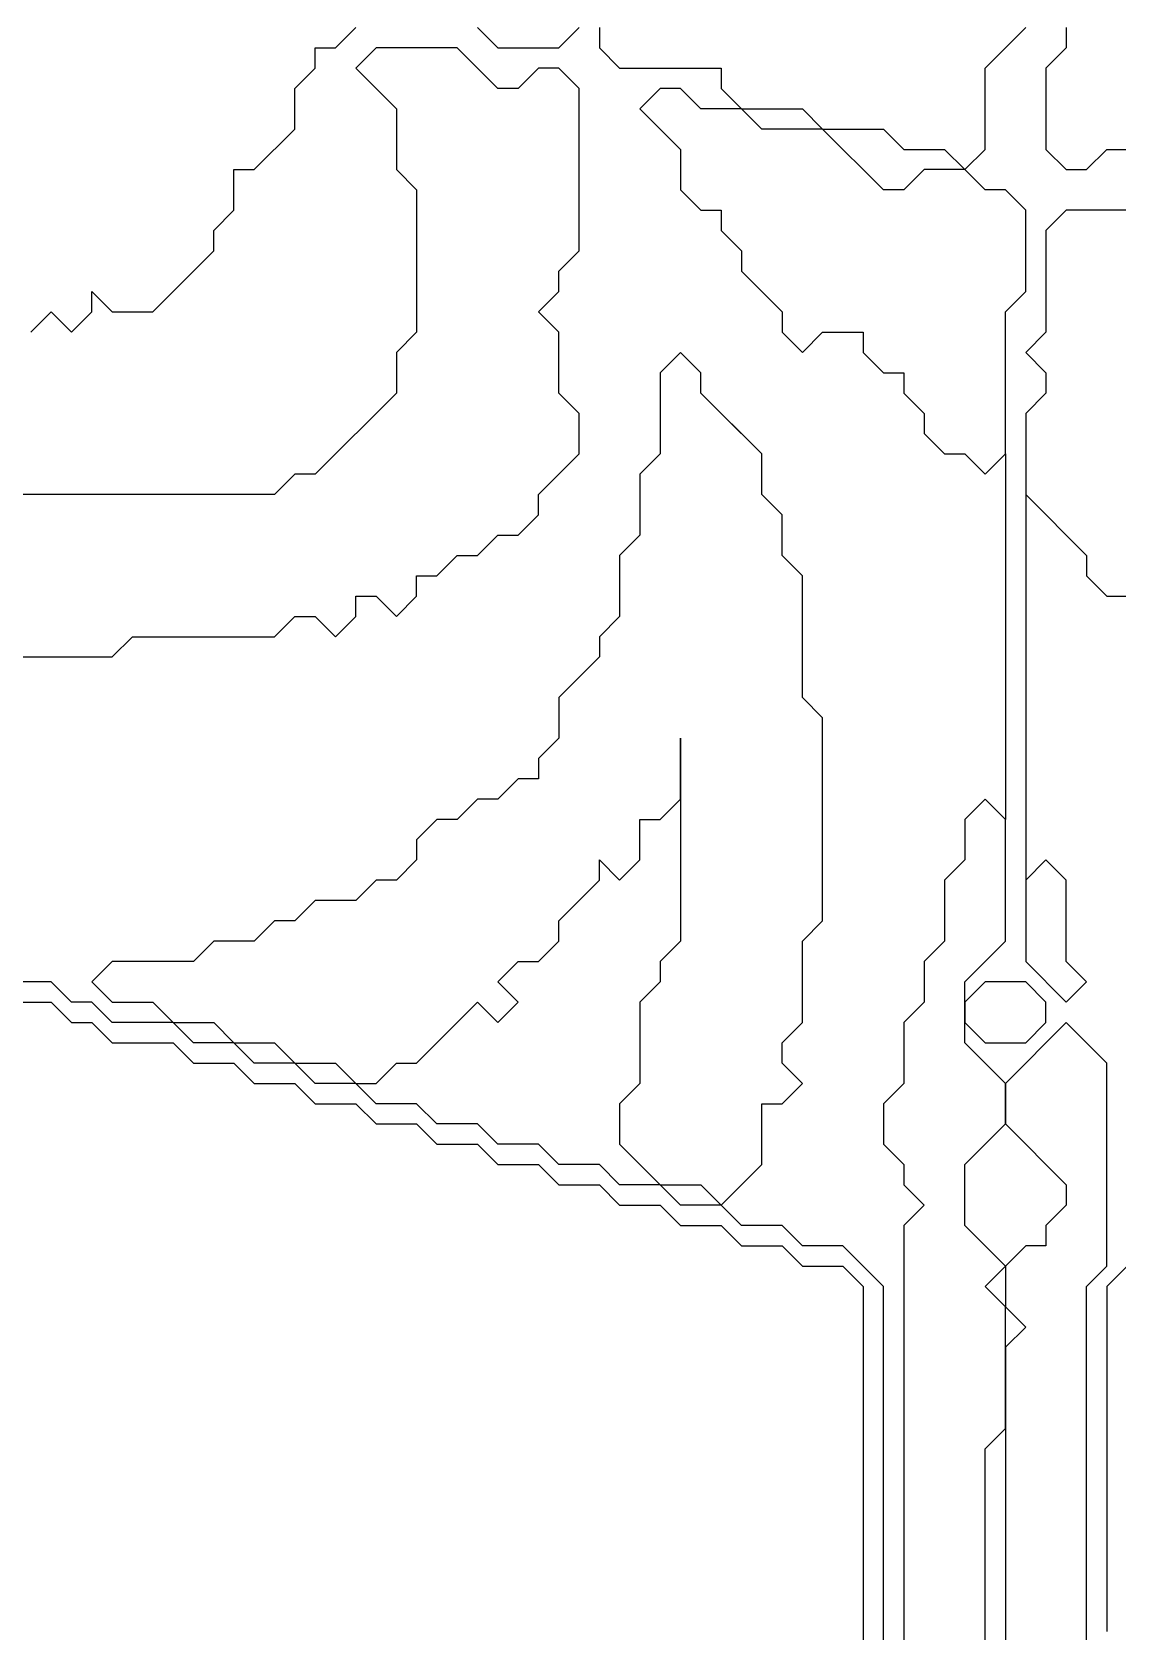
# Model space of a CAD drawing. Extents: x 1.99 to 8.01, y 0.51 to 9.28.
# Drawn here: x 4.693 to 6.265, y 2.81 to 5.126 of the extents above; entities that cross this region are included whole.
import ezdxf

# ---------------------------------------------------------------- set-up
doc = ezdxf.new("R2010")
doc.units = 0
doc.layers.get('0').update_dxf_attribs({"linetype": 'CONTINUOUS'})

msp = doc.modelspace()

# ---------------------------------------------------------------- linework, layer by layer
for points in [[(4.6912, 4.6912), (4.7206, 4.7206), (4.75, 4.6912), (4.7794, 4.7206), (4.7794, 4.75), (4.8088, 4.7206), (4.8676, 4.7206), (4.9559, 4.8088), (4.9559, 4.8382), (4.9853, 4.8676), (4.9853, 4.9265), (5.0147, 4.9265), (5.0735, 4.9853), (5.0735, 5.0441), (5.1029, 5.0735), (5.1029, 5.1029), (5.1324, 5.1029), (5.1618, 5.1324)], [(4.6912, 4.6912), (4.7206, 4.7206), (4.75, 4.6912), (4.7794, 4.7206), (4.7794, 4.75), (4.8088, 4.7206), (4.8676, 4.7206), (4.9559, 4.8088), (4.9559, 4.8382), (4.9853, 4.8676), (4.9853, 4.9265), (5.0147, 4.9265), (5.0735, 4.9853), (5.0735, 5.0441), (5.1029, 5.0735), (5.1029, 5.1029), (5.1324, 5.1029), (5.1618, 5.1324)], [(4.6912, 4.6912), (4.7206, 4.7206), (4.75, 4.6912), (4.7794, 4.7206), (4.7794, 4.75), (4.8088, 4.7206), (4.8676, 4.7206), (4.9559, 4.8088), (4.9559, 4.8382), (4.9853, 4.8676), (4.9853, 4.9265), (5.0147, 4.9265), (5.0735, 4.9853), (5.0735, 5.0441), (5.1029, 5.0735), (5.1029, 5.1029), (5.1324, 5.1029), (5.1618, 5.1324)], [(4.6912, 4.6912), (4.7206, 4.7206), (4.75, 4.6912), (4.7794, 4.7206), (4.7794, 4.75), (4.8088, 4.7206), (4.8676, 4.7206), (4.9559, 4.8088), (4.9559, 4.8382), (4.9853, 4.8676), (4.9853, 4.9265), (5.0147, 4.9265), (5.0735, 4.9853), (5.0735, 5.0441), (5.1029, 5.0735), (5.1029, 5.1029), (5.1324, 5.1029), (5.1618, 5.1324)], [(5.3382, 5.1324), (5.3676, 5.1029), (5.4559, 5.1029), (5.4853, 5.1324)], [(5.3382, 5.1324), (5.3676, 5.1029), (5.4559, 5.1029), (5.4853, 5.1324)], [(5.3382, 5.1324), (5.3676, 5.1029), (5.4559, 5.1029), (5.4853, 5.1324)], [(5.3382, 5.1324), (5.3676, 5.1029), (5.4559, 5.1029), (5.4853, 5.1324)], [(5.5147, 5.1324), (5.5147, 5.1029), (5.5441, 5.0735), (5.6912, 5.0735), (5.6912, 5.0441), (5.7206, 5.0147), (5.8088, 5.0147), (5.8382, 4.9853), (5.9265, 4.9853), (5.9559, 4.9559), (6.0147, 4.9559), (6.0441, 4.9265), (6.0735, 4.9559), (6.0735, 5.0735), (6.1324, 5.1324)], [(5.5147, 5.1324), (5.5147, 5.1029), (5.5441, 5.0735), (5.6912, 5.0735), (5.6912, 5.0441), (5.7206, 5.0147), (5.8088, 5.0147), (5.8382, 4.9853), (5.9265, 4.9853), (5.9559, 4.9559), (6.0147, 4.9559), (6.0441, 4.9265), (6.0735, 4.9559), (6.0735, 5.0735), (6.1324, 5.1324)], [(5.5147, 5.1324), (5.5147, 5.1029), (5.5441, 5.0735), (5.6912, 5.0735), (5.6912, 5.0441), (5.7206, 5.0147), (5.8088, 5.0147), (5.8382, 4.9853), (5.9265, 4.9853), (5.9559, 4.9559), (6.0147, 4.9559), (6.0441, 4.9265), (6.0735, 4.9559), (6.0735, 5.0735), (6.1324, 5.1324)], [(5.5147, 5.1324), (5.5147, 5.1029), (5.5441, 5.0735), (5.6912, 5.0735), (5.6912, 5.0441), (5.7206, 5.0147), (5.8088, 5.0147), (5.8382, 4.9853), (5.9265, 4.9853), (5.9559, 4.9559), (6.0147, 4.9559), (6.0441, 4.9265), (6.0735, 4.9559), (6.0735, 5.0735), (6.1324, 5.1324)], [(6.1912, 5.1324), (6.1912, 5.1029), (6.1618, 5.0735), (6.1618, 4.9559), (6.1912, 4.9265), (6.2206, 4.9265), (6.25, 4.9559), (6.2794, 4.9559), (6.3088, 4.9853), (6.4853, 4.9853), (6.5147, 5.0147), (6.7206, 5.0147), (6.75, 5.0441), (6.8971, 5.0441), (6.9265, 5.0735), (6.9559, 5.0735), (7.0147, 5.1324)], [(6.1912, 5.1324), (6.1912, 5.1029), (6.1618, 5.0735), (6.1618, 4.9559), (6.1912, 4.9265), (6.2206, 4.9265), (6.25, 4.9559), (6.2794, 4.9559), (6.3088, 4.9853), (6.4853, 4.9853), (6.5147, 5.0147), (6.7206, 5.0147), (6.75, 5.0441), (6.8971, 5.0441), (6.9265, 5.0735), (6.9559, 5.0735), (7.0147, 5.1324)], [(6.1912, 5.1324), (6.1912, 5.1029), (6.1618, 5.0735), (6.1618, 4.9559), (6.1912, 4.9265), (6.2206, 4.9265), (6.25, 4.9559), (6.2794, 4.9559), (6.3088, 4.9853), (6.4853, 4.9853), (6.5147, 5.0147), (6.7206, 5.0147), (6.75, 5.0441), (6.8971, 5.0441), (6.9265, 5.0735), (6.9559, 5.0735), (7.0147, 5.1324)], [(6.1912, 5.1324), (6.1912, 5.1029), (6.1618, 5.0735), (6.1618, 4.9559), (6.1912, 4.9265), (6.2206, 4.9265), (6.25, 4.9559), (6.2794, 4.9559), (6.3088, 4.9853), (6.4853, 4.9853), (6.5147, 5.0147), (6.7206, 5.0147), (6.75, 5.0441), (6.8971, 5.0441), (6.9265, 5.0735), (6.9559, 5.0735), (7.0147, 5.1324)], [(4.25, 4.2206), (4.8088, 4.2206), (4.8382, 4.25), (5.0441, 4.25), (5.0735, 4.2794), (5.1029, 4.2794), (5.1324, 4.25), (5.1618, 4.2794), (5.1618, 4.3088), (5.1912, 4.3088), (5.2206, 4.2794), (5.25, 4.3088), (5.25, 4.3382), (5.2794, 4.3382), (5.3088, 4.3676), (5.3382, 4.3676), (5.3676, 4.3971), (5.3971, 4.3971), (5.4265, 4.4265), (5.4265, 4.4559), (5.4853, 4.5147), (5.4853, 4.5735), (5.4559, 4.6029), (5.4559, 4.6912), (5.4265, 4.7206), (5.4559, 4.75), (5.4559, 4.7794), (5.4853, 4.8088), (5.4853, 5.0441), (5.4559, 5.0735), (5.4265, 5.0735), (5.3971, 5.0441), (5.3676, 5.0441), (5.3382, 5.0735), (5.3382, 5.0735), (5.3088, 5.1029), (5.1912, 5.1029), (5.1618, 5.0735), (5.2206, 5.0147), (5.2206, 4.9265), (5.25, 4.8971), (5.25, 4.6912), (5.2206, 4.6618), (5.2206, 4.6029), (5.1029, 4.4853), (5.0735, 4.4853), (5.0441, 4.4559), (4.0441, 4.4559)], [(4.25, 4.2206), (4.8088, 4.2206), (4.8382, 4.25), (5.0441, 4.25), (5.0735, 4.2794), (5.1029, 4.2794), (5.1324, 4.25), (5.1618, 4.2794), (5.1618, 4.3088), (5.1912, 4.3088), (5.2206, 4.2794), (5.25, 4.3088), (5.25, 4.3382), (5.2794, 4.3382), (5.3088, 4.3676), (5.3382, 4.3676), (5.3676, 4.3971), (5.3971, 4.3971), (5.4265, 4.4265), (5.4265, 4.4559), (5.4853, 4.5147), (5.4853, 4.5735), (5.4559, 4.6029), (5.4559, 4.6912), (5.4265, 4.7206), (5.4559, 4.75), (5.4559, 4.7794), (5.4853, 4.8088), (5.4853, 5.0441), (5.4559, 5.0735), (5.4265, 5.0735), (5.3971, 5.0441), (5.3676, 5.0441), (5.3382, 5.0735), (5.3382, 5.0735), (5.3088, 5.1029), (5.1912, 5.1029), (5.1618, 5.0735), (5.2206, 5.0147), (5.2206, 4.9265), (5.25, 4.8971), (5.25, 4.6912), (5.2206, 4.6618), (5.2206, 4.6029), (5.1029, 4.4853), (5.0735, 4.4853), (5.0441, 4.4559), (4.0441, 4.4559)], [(4.25, 4.2206), (4.8088, 4.2206), (4.8382, 4.25), (5.0441, 4.25), (5.0735, 4.2794), (5.1029, 4.2794), (5.1324, 4.25), (5.1618, 4.2794), (5.1618, 4.3088), (5.1912, 4.3088), (5.2206, 4.2794), (5.25, 4.3088), (5.25, 4.3382), (5.2794, 4.3382), (5.3088, 4.3676), (5.3382, 4.3676), (5.3676, 4.3971), (5.3971, 4.3971), (5.4265, 4.4265), (5.4265, 4.4559), (5.4853, 4.5147), (5.4853, 4.5735), (5.4559, 4.6029), (5.4559, 4.6912), (5.4265, 4.7206), (5.4559, 4.75), (5.4559, 4.7794), (5.4853, 4.8088), (5.4853, 5.0441), (5.4559, 5.0735), (5.4265, 5.0735), (5.3971, 5.0441), (5.3676, 5.0441), (5.3382, 5.0735), (5.3382, 5.0735), (5.3088, 5.1029), (5.1912, 5.1029), (5.1618, 5.0735), (5.2206, 5.0147), (5.2206, 4.9265), (5.25, 4.8971), (5.25, 4.6912), (5.2206, 4.6618), (5.2206, 4.6029), (5.1029, 4.4853), (5.0735, 4.4853), (5.0441, 4.4559), (4.0441, 4.4559)], [(4.25, 4.2206), (4.8088, 4.2206), (4.8382, 4.25), (5.0441, 4.25), (5.0735, 4.2794), (5.1029, 4.2794), (5.1324, 4.25), (5.1618, 4.2794), (5.1618, 4.3088), (5.1912, 4.3088), (5.2206, 4.2794), (5.25, 4.3088), (5.25, 4.3382), (5.2794, 4.3382), (5.3088, 4.3676), (5.3382, 4.3676), (5.3676, 4.3971), (5.3971, 4.3971), (5.4265, 4.4265), (5.4265, 4.4559), (5.4853, 4.5147), (5.4853, 4.5735), (5.4559, 4.6029), (5.4559, 4.6912), (5.4265, 4.7206), (5.4559, 4.75), (5.4559, 4.7794), (5.4853, 4.8088), (5.4853, 5.0441), (5.4559, 5.0735), (5.4265, 5.0735), (5.3971, 5.0441), (5.3676, 5.0441), (5.3382, 5.0735), (5.3382, 5.0735), (5.3088, 5.1029), (5.1912, 5.1029), (5.1618, 5.0735), (5.2206, 5.0147), (5.2206, 4.9265), (5.25, 4.8971), (5.25, 4.6912), (5.2206, 4.6618), (5.2206, 4.6029), (5.1029, 4.4853), (5.0735, 4.4853), (5.0441, 4.4559), (4.0441, 4.4559)], [(6.1029, 4.5147), (6.1029, 3.9853)], [(6.1029, 4.5147), (6.1029, 3.9853)], [(6.1324, 4.4559), (6.1324, 3.8971)], [(6.1324, 4.4559), (6.1324, 3.8971)], [(6.0735, 0.8088), (6.0735, 3.0735), (6.1029, 3.1029), (6.1029, 3.2794), (6.0735, 3.3088), (6.1029, 3.3382), (6.0441, 3.3971), (6.0441, 3.4853), (6.1029, 3.5441), (6.1029, 3.6029), (6.0441, 3.6618), (6.0441, 3.75), (6.1029, 3.8088), (6.1029, 3.9853), (6.1029, 3.9853), (6.0735, 4.0147), (6.0441, 3.9853), (6.0441, 3.9265), (6.0147, 3.8971), (6.0147, 3.8088), (5.9853, 3.7794), (5.9853, 3.7206), (5.9559, 3.6912), (5.9559, 3.6029), (5.9265, 3.5735), (5.9265, 3.5147), (5.9559, 3.4853), (5.9559, 3.4559), (5.9853, 3.4265), (5.9559, 3.3971), (5.9559, 1.7794)], [(6.0735, 0.8088), (6.0735, 3.0735), (6.1029, 3.1029), (6.1029, 3.2794), (6.0735, 3.3088), (6.1029, 3.3382), (6.0441, 3.3971), (6.0441, 3.4853), (6.1029, 3.5441), (6.1029, 3.6029), (6.0441, 3.6618), (6.0441, 3.75), (6.1029, 3.8088), (6.1029, 3.9853), (6.1029, 3.9853), (6.0735, 4.0147), (6.0441, 3.9853), (6.0441, 3.9265), (6.0147, 3.8971), (6.0147, 3.8088), (5.9853, 3.7794), (5.9853, 3.7206), (5.9559, 3.6912), (5.9559, 3.6029), (5.9265, 3.5735), (5.9265, 3.5147), (5.9559, 3.4853), (5.9559, 3.4559), (5.9853, 3.4265), (5.9559, 3.3971), (5.9559, 1.7794)], [(6.0735, 0.8088), (6.0735, 3.0735), (6.1029, 3.1029), (6.1029, 3.2794), (6.0735, 3.3088), (6.1029, 3.3382), (6.0441, 3.3971), (6.0441, 3.4853), (6.1029, 3.5441), (6.1029, 3.6029), (6.0441, 3.6618), (6.0441, 3.75), (6.1029, 3.8088), (6.1029, 3.9853), (6.1029, 3.9853), (6.0735, 4.0147), (6.0441, 3.9853), (6.0441, 3.9265), (6.0147, 3.8971), (6.0147, 3.8088), (5.9853, 3.7794), (5.9853, 3.7206), (5.9559, 3.6912), (5.9559, 3.6029), (5.9265, 3.5735), (5.9265, 3.5147), (5.9559, 3.4853), (5.9559, 3.4559), (5.9853, 3.4265), (5.9559, 3.3971), (5.9559, 1.7794)], [(6.0735, 0.8088), (6.0735, 3.0735), (6.1029, 3.1029), (6.1029, 3.2794), (6.0735, 3.3088), (6.1029, 3.3382), (6.0441, 3.3971), (6.0441, 3.4853), (6.1029, 3.5441), (6.1029, 3.6029), (6.0441, 3.6618), (6.0441, 3.75), (6.1029, 3.8088), (6.1029, 3.9853), (6.1029, 3.9853), (6.0735, 4.0147), (6.0441, 3.9853), (6.0441, 3.9265), (6.0147, 3.8971), (6.0147, 3.8088), (5.9853, 3.7794), (5.9853, 3.7206), (5.9559, 3.6912), (5.9559, 3.6029), (5.9265, 3.5735), (5.9265, 3.5147), (5.9559, 3.4853), (5.9559, 3.4559), (5.9853, 3.4265), (5.9559, 3.3971), (5.9559, 1.7794)], [(5.9265, 2.4265), (5.9265, 3.3088), (5.8676, 3.3676), (5.8088, 3.3676), (5.7794, 3.3971), (5.7206, 3.3971), (5.6912, 3.4265), (5.6324, 3.4265), (5.6029, 3.4559), (5.5441, 3.4559), (5.5147, 3.4853), (5.4559, 3.4853), (5.4265, 3.5147), (5.3676, 3.5147), (5.3382, 3.5441), (5.2794, 3.5441), (5.25, 3.5735), (5.1912, 3.5735), (5.1618, 3.6029), (5.1029, 3.6029), (5.0735, 3.6324), (5.0147, 3.6324), (4.9853, 3.6618), (4.9265, 3.6618), (4.8971, 3.6912), (4.8088, 3.6912), (4.7794, 3.7206), (4.75, 3.7206), (4.7206, 3.75), (4.6324, 3.75)], [(5.9265, 2.4265), (5.9265, 3.3088), (5.8676, 3.3676), (5.8088, 3.3676), (5.7794, 3.3971), (5.7206, 3.3971), (5.6912, 3.4265), (5.6324, 3.4265), (5.6029, 3.4559), (5.5441, 3.4559), (5.5147, 3.4853), (5.4559, 3.4853), (5.4265, 3.5147), (5.3676, 3.5147), (5.3382, 3.5441), (5.2794, 3.5441), (5.25, 3.5735), (5.1912, 3.5735), (5.1618, 3.6029), (5.1029, 3.6029), (5.0735, 3.6324), (5.0147, 3.6324), (4.9853, 3.6618), (4.9265, 3.6618), (4.8971, 3.6912), (4.8088, 3.6912), (4.7794, 3.7206), (4.75, 3.7206), (4.7206, 3.75), (4.6324, 3.75)], [(5.9265, 2.4265), (5.9265, 3.3088), (5.8676, 3.3676), (5.8088, 3.3676), (5.7794, 3.3971), (5.7206, 3.3971), (5.6912, 3.4265), (5.6324, 3.4265), (5.6029, 3.4559), (5.5441, 3.4559), (5.5147, 3.4853), (5.4559, 3.4853), (5.4265, 3.5147), (5.3676, 3.5147), (5.3382, 3.5441), (5.2794, 3.5441), (5.25, 3.5735), (5.1912, 3.5735), (5.1618, 3.6029), (5.1029, 3.6029), (5.0735, 3.6324), (5.0147, 3.6324), (4.9853, 3.6618), (4.9265, 3.6618), (4.8971, 3.6912), (4.8088, 3.6912), (4.7794, 3.7206), (4.75, 3.7206), (4.7206, 3.75), (4.6324, 3.75)], [(5.9265, 2.4265), (5.9265, 3.3088), (5.8676, 3.3676), (5.8088, 3.3676), (5.7794, 3.3971), (5.7206, 3.3971), (5.6912, 3.4265), (5.6324, 3.4265), (5.6029, 3.4559), (5.5441, 3.4559), (5.5147, 3.4853), (5.4559, 3.4853), (5.4265, 3.5147), (5.3676, 3.5147), (5.3382, 3.5441), (5.2794, 3.5441), (5.25, 3.5735), (5.1912, 3.5735), (5.1618, 3.6029), (5.1029, 3.6029), (5.0735, 3.6324), (5.0147, 3.6324), (4.9853, 3.6618), (4.9265, 3.6618), (4.8971, 3.6912), (4.8088, 3.6912), (4.7794, 3.7206), (4.75, 3.7206), (4.7206, 3.75), (4.6324, 3.75)], [(4.6324, 3.7206), (4.7206, 3.7206), (4.75, 3.6912), (4.7794, 3.6912), (4.8088, 3.6618), (4.8971, 3.6618), (4.9265, 3.6324), (4.9853, 3.6324), (5.0147, 3.6029), (5.0735, 3.6029), (5.1029, 3.5735), (5.1618, 3.5735), (5.1912, 3.5441), (5.25, 3.5441), (5.2794, 3.5147), (5.3382, 3.5147), (5.3676, 3.4853), (5.4265, 3.4853), (5.4559, 3.4559), (5.5147, 3.4559), (5.5441, 3.4265), (5.6029, 3.4265), (5.6324, 3.3971), (5.6912, 3.3971), (5.7206, 3.3676), (5.7794, 3.3676), (5.8088, 3.3382), (5.8676, 3.3382), (5.8971, 3.3088), (5.8971, 2.4265)], [(4.6324, 3.7206), (4.7206, 3.7206), (4.75, 3.6912), (4.7794, 3.6912), (4.8088, 3.6618), (4.8971, 3.6618), (4.9265, 3.6324), (4.9853, 3.6324), (5.0147, 3.6029), (5.0735, 3.6029), (5.1029, 3.5735), (5.1618, 3.5735), (5.1912, 3.5441), (5.25, 3.5441), (5.2794, 3.5147), (5.3382, 3.5147), (5.3676, 3.4853), (5.4265, 3.4853), (5.4559, 3.4559), (5.5147, 3.4559), (5.5441, 3.4265), (5.6029, 3.4265), (5.6324, 3.3971), (5.6912, 3.3971), (5.7206, 3.3676), (5.7794, 3.3676), (5.8088, 3.3382), (5.8676, 3.3382), (5.8971, 3.3088), (5.8971, 2.4265)], [(4.6324, 3.7206), (4.7206, 3.7206), (4.75, 3.6912), (4.7794, 3.6912), (4.8088, 3.6618), (4.8971, 3.6618), (4.9265, 3.6324), (4.9853, 3.6324), (5.0147, 3.6029), (5.0735, 3.6029), (5.1029, 3.5735), (5.1618, 3.5735), (5.1912, 3.5441), (5.25, 3.5441), (5.2794, 3.5147), (5.3382, 3.5147), (5.3676, 3.4853), (5.4265, 3.4853), (5.4559, 3.4559), (5.5147, 3.4559), (5.5441, 3.4265), (5.6029, 3.4265), (5.6324, 3.3971), (5.6912, 3.3971), (5.7206, 3.3676), (5.7794, 3.3676), (5.8088, 3.3382), (5.8676, 3.3382), (5.8971, 3.3088), (5.8971, 2.4265)], [(4.6324, 3.7206), (4.7206, 3.7206), (4.75, 3.6912), (4.7794, 3.6912), (4.8088, 3.6618), (4.8971, 3.6618), (4.9265, 3.6324), (4.9853, 3.6324), (5.0147, 3.6029), (5.0735, 3.6029), (5.1029, 3.5735), (5.1618, 3.5735), (5.1912, 3.5441), (5.25, 3.5441), (5.2794, 3.5147), (5.3382, 3.5147), (5.3676, 3.4853), (5.4265, 3.4853), (5.4559, 3.4559), (5.5147, 3.4559), (5.5441, 3.4265), (5.6029, 3.4265), (5.6324, 3.3971), (5.6912, 3.3971), (5.7206, 3.3676), (5.7794, 3.3676), (5.8088, 3.3382), (5.8676, 3.3382), (5.8971, 3.3088), (5.8971, 2.4265)], [(6.2206, 2.4853), (6.2206, 3.3088), (6.25, 3.3382), (6.25, 3.6324), (6.2206, 3.6618), (6.2206, 3.6618), (6.1912, 3.6912), (6.1029, 3.6029), (6.1029, 3.5441), (6.1912, 3.4559), (6.1912, 3.4265), (6.1618, 3.3971), (6.1618, 3.3676), (6.1324, 3.3676), (6.1029, 3.3382), (6.1029, 3.2794), (6.1324, 3.25), (6.1029, 3.2206), (6.1029, 1.4853)], [(6.2206, 2.4853), (6.2206, 3.3088), (6.25, 3.3382), (6.25, 3.6324), (6.2206, 3.6618), (6.2206, 3.6618), (6.1912, 3.6912), (6.1029, 3.6029), (6.1029, 3.5441), (6.1912, 3.4559), (6.1912, 3.4265), (6.1618, 3.3971), (6.1618, 3.3676), (6.1324, 3.3676), (6.1029, 3.3382), (6.1029, 3.2794), (6.1324, 3.25), (6.1029, 3.2206), (6.1029, 1.4853)], [(6.2206, 2.4853), (6.2206, 3.3088), (6.25, 3.3382), (6.25, 3.6324), (6.2206, 3.6618), (6.2206, 3.6618), (6.1912, 3.6912), (6.1029, 3.6029), (6.1029, 3.5441), (6.1912, 3.4559), (6.1912, 3.4265), (6.1618, 3.3971), (6.1618, 3.3676), (6.1324, 3.3676), (6.1029, 3.3382), (6.1029, 3.2794), (6.1324, 3.25), (6.1029, 3.2206), (6.1029, 1.4853)], [(6.2206, 2.4853), (6.2206, 3.3088), (6.25, 3.3382), (6.25, 3.6324), (6.2206, 3.6618), (6.2206, 3.6618), (6.1912, 3.6912), (6.1029, 3.6029), (6.1029, 3.5441), (6.1912, 3.4559), (6.1912, 3.4265), (6.1618, 3.3971), (6.1618, 3.3676), (6.1324, 3.3676), (6.1029, 3.3382), (6.1029, 3.2794), (6.1324, 3.25), (6.1029, 3.2206), (6.1029, 1.4853)], [(6.3088, 3.3676), (6.25, 3.3088), (6.25, 2.8088)], [(6.3088, 3.3676), (6.25, 3.3088), (6.25, 2.8088)], [(6.3088, 3.3676), (6.25, 3.3088), (6.25, 2.8088)], [(6.3088, 3.3676), (6.25, 3.3088), (6.25, 2.8088)]]:
    msp.add_lwpolyline(points)
for points in [[(5.6618, 5.0147), (5.6324, 5.0441), (5.6029, 5.0441), (5.5735, 5.0147), (5.6324, 4.9559), (5.6324, 4.8971), (5.6618, 4.8676), (5.6912, 4.8676), (5.6912, 4.8382), (5.7206, 4.8088), (5.7206, 4.7794), (5.7794, 4.7206), (5.7794, 4.6912), (5.8088, 4.6618), (5.8382, 4.6912), (5.8971, 4.6912), (5.8971, 4.6618), (5.9265, 4.6324), (5.9559, 4.6324), (5.9559, 4.6029), (5.9853, 4.5735), (5.9853, 4.5441), (6.0147, 4.5147), (6.0441, 4.5147), (6.0735, 4.4853), (6.1029, 4.5147), (6.1029, 4.7206), (6.1324, 4.75), (6.1324, 4.8676), (6.1029, 4.8971), (6.0735, 4.8971), (6.0441, 4.9265), (5.9853, 4.9265), (5.9559, 4.8971), (5.9265, 4.8971), (5.8382, 4.9853), (5.75, 4.9853), (5.7206, 5.0147), (5.6618, 5.0147)], [(5.6618, 5.0147), (5.6324, 5.0441), (5.6029, 5.0441), (5.5735, 5.0147), (5.6324, 4.9559), (5.6324, 4.8971), (5.6618, 4.8676), (5.6912, 4.8676), (5.6912, 4.8382), (5.7206, 4.8088), (5.7206, 4.7794), (5.7794, 4.7206), (5.7794, 4.6912), (5.8088, 4.6618), (5.8382, 4.6912), (5.8971, 4.6912), (5.8971, 4.6618), (5.9265, 4.6324), (5.9559, 4.6324), (5.9559, 4.6029), (5.9853, 4.5735), (5.9853, 4.5441), (6.0147, 4.5147), (6.0441, 4.5147), (6.0735, 4.4853), (6.1029, 4.5147), (6.1029, 4.7206), (6.1324, 4.75), (6.1324, 4.8676), (6.1029, 4.8971), (6.0735, 4.8971), (6.0441, 4.9265), (5.9853, 4.9265), (5.9559, 4.8971), (5.9265, 4.8971), (5.8382, 4.9853), (5.75, 4.9853), (5.7206, 5.0147), (5.6618, 5.0147)], [(5.6618, 5.0147), (5.6324, 5.0441), (5.6029, 5.0441), (5.5735, 5.0147), (5.6324, 4.9559), (5.6324, 4.8971), (5.6618, 4.8676), (5.6912, 4.8676), (5.6912, 4.8382), (5.7206, 4.8088), (5.7206, 4.7794), (5.7794, 4.7206), (5.7794, 4.6912), (5.8088, 4.6618), (5.8382, 4.6912), (5.8971, 4.6912), (5.8971, 4.6618), (5.9265, 4.6324), (5.9559, 4.6324), (5.9559, 4.6029), (5.9853, 4.5735), (5.9853, 4.5441), (6.0147, 4.5147), (6.0441, 4.5147), (6.0735, 4.4853), (6.1029, 4.5147), (6.1029, 4.7206), (6.1324, 4.75), (6.1324, 4.8676), (6.1029, 4.8971), (6.0735, 4.8971), (6.0441, 4.9265), (5.9853, 4.9265), (5.9559, 4.8971), (5.9265, 4.8971), (5.8382, 4.9853), (5.75, 4.9853), (5.7206, 5.0147), (5.6618, 5.0147)], [(5.6618, 5.0147), (5.6324, 5.0441), (5.6029, 5.0441), (5.5735, 5.0147), (5.6324, 4.9559), (5.6324, 4.8971), (5.6618, 4.8676), (5.6912, 4.8676), (5.6912, 4.8382), (5.7206, 4.8088), (5.7206, 4.7794), (5.7794, 4.7206), (5.7794, 4.6912), (5.8088, 4.6618), (5.8382, 4.6912), (5.8971, 4.6912), (5.8971, 4.6618), (5.9265, 4.6324), (5.9559, 4.6324), (5.9559, 4.6029), (5.9853, 4.5735), (5.9853, 4.5441), (6.0147, 4.5147), (6.0441, 4.5147), (6.0735, 4.4853), (6.1029, 4.5147), (6.1029, 4.7206), (6.1324, 4.75), (6.1324, 4.8676), (6.1029, 4.8971), (6.0735, 4.8971), (6.0441, 4.9265), (5.9853, 4.9265), (5.9559, 4.8971), (5.9265, 4.8971), (5.8382, 4.9853), (5.75, 4.9853), (5.7206, 5.0147), (5.6618, 5.0147)], [(6.3382, 4.8382), (6.3088, 4.8676), (6.1912, 4.8676), (6.1618, 4.8382), (6.1618, 4.6912), (6.1324, 4.6618), (6.1618, 4.6324), (6.1618, 4.6029), (6.1324, 4.5735), (6.1324, 4.4559), (6.2206, 4.3676), (6.2206, 4.3382), (6.25, 4.3088), (6.2794, 4.3088), (6.5147, 4.0735), (6.5441, 4.1029), (6.5441, 4.75), (6.5735, 4.7794), (6.6324, 4.7794), (6.6618, 4.8088), (6.6324, 4.8382), (6.3382, 4.8382)], [(6.3382, 4.8382), (6.3088, 4.8676), (6.1912, 4.8676), (6.1618, 4.8382), (6.1618, 4.6912), (6.1324, 4.6618), (6.1618, 4.6324), (6.1618, 4.6029), (6.1324, 4.5735), (6.1324, 4.4559), (6.2206, 4.3676), (6.2206, 4.3382), (6.25, 4.3088), (6.2794, 4.3088), (6.5147, 4.0735), (6.5441, 4.1029), (6.5441, 4.75), (6.5735, 4.7794), (6.6324, 4.7794), (6.6618, 4.8088), (6.6324, 4.8382), (6.3382, 4.8382)], [(6.3382, 4.8382), (6.3088, 4.8676), (6.1912, 4.8676), (6.1618, 4.8382), (6.1618, 4.6912), (6.1324, 4.6618), (6.1618, 4.6324), (6.1618, 4.6029), (6.1324, 4.5735), (6.1324, 4.4559), (6.2206, 4.3676), (6.2206, 4.3382), (6.25, 4.3088), (6.2794, 4.3088), (6.5147, 4.0735), (6.5441, 4.1029), (6.5441, 4.75), (6.5735, 4.7794), (6.6324, 4.7794), (6.6618, 4.8088), (6.6324, 4.8382), (6.3382, 4.8382)], [(6.3382, 4.8382), (6.3088, 4.8676), (6.1912, 4.8676), (6.1618, 4.8382), (6.1618, 4.6912), (6.1324, 4.6618), (6.1618, 4.6324), (6.1618, 4.6029), (6.1324, 4.5735), (6.1324, 4.4559), (6.2206, 4.3676), (6.2206, 4.3382), (6.25, 4.3088), (6.2794, 4.3088), (6.5147, 4.0735), (6.5441, 4.1029), (6.5441, 4.75), (6.5735, 4.7794), (6.6324, 4.7794), (6.6618, 4.8088), (6.6324, 4.8382), (6.3382, 4.8382)], [(5.6912, 4.5735), (5.6618, 4.6029), (5.6618, 4.6324), (5.6324, 4.6618), (5.6029, 4.6324), (5.6029, 4.5147), (5.5735, 4.4853), (5.5735, 4.3971), (5.5441, 4.3676), (5.5441, 4.2794), (5.5147, 4.25), (5.5147, 4.2206), (5.4559, 4.1618), (5.4559, 4.1029), (5.4265, 4.0735), (5.4265, 4.0441), (5.3971, 4.0441), (5.3676, 4.0147), (5.3382, 4.0147), (5.3088, 3.9853), (5.2794, 3.9853), (5.25, 3.9559), (5.25, 3.9265), (5.2206, 3.8971), (5.1912, 3.8971), (5.1618, 3.8676), (5.1029, 3.8676), (5.0735, 3.8382), (5.0441, 3.8382), (5.0147, 3.8088), (4.9559, 3.8088), (4.9265, 3.7794), (4.8088, 3.7794), (4.7794, 3.75), (4.8088, 3.7206), (4.8676, 3.7206), (4.8971, 3.6912), (4.9559, 3.6912), (4.9853, 3.6618), (5.0441, 3.6618), (5.0735, 3.6324), (5.1324, 3.6324), (5.1618, 3.6029), (5.1912, 3.6029), (5.2206, 3.6324), (5.25, 3.6324), (5.3382, 3.7206), (5.3676, 3.6912), (5.3971, 3.7206), (5.3676, 3.75), (5.3971, 3.7794), (5.4265, 3.7794), (5.4559, 3.8088), (5.4559, 3.8382), (5.5147, 3.8971), (5.5147, 3.9265), (5.5441, 3.8971), (5.5735, 3.9265), (5.5735, 3.9853), (5.6029, 3.9853), (5.6324, 4.0147), (5.6324, 3.8088), (5.6029, 3.7794), (5.6029, 3.75), (5.5735, 3.7206), (5.5735, 3.6029), (5.5441, 3.5735), (5.5441, 3.5147), (5.6029, 3.4559), (5.6618, 3.4559), (5.6912, 3.4265), (5.75, 3.4853), (5.75, 3.5735), (5.7794, 3.5735), (5.8088, 3.6029), (5.7794, 3.6324), (5.7794, 3.6618), (5.8088, 3.6912), (5.8088, 3.8088), (5.8382, 3.8382), (5.8382, 4.1324), (5.8088, 4.1618), (5.8088, 4.3382), (5.7794, 4.3676), (5.7794, 4.4265), (5.75, 4.4559), (5.75, 4.5147), (5.6912, 4.5735)], [(5.6912, 4.5735), (5.6618, 4.6029), (5.6618, 4.6324), (5.6324, 4.6618), (5.6029, 4.6324), (5.6029, 4.5147), (5.5735, 4.4853), (5.5735, 4.3971), (5.5441, 4.3676), (5.5441, 4.2794), (5.5147, 4.25), (5.5147, 4.2206), (5.4559, 4.1618), (5.4559, 4.1029), (5.4265, 4.0735), (5.4265, 4.0441), (5.3971, 4.0441), (5.3676, 4.0147), (5.3382, 4.0147), (5.3088, 3.9853), (5.2794, 3.9853), (5.25, 3.9559), (5.25, 3.9265), (5.2206, 3.8971), (5.1912, 3.8971), (5.1618, 3.8676), (5.1029, 3.8676), (5.0735, 3.8382), (5.0441, 3.8382), (5.0147, 3.8088), (4.9559, 3.8088), (4.9265, 3.7794), (4.8088, 3.7794), (4.7794, 3.75), (4.8088, 3.7206), (4.8676, 3.7206), (4.8971, 3.6912), (4.9559, 3.6912), (4.9853, 3.6618), (5.0441, 3.6618), (5.0735, 3.6324), (5.1324, 3.6324), (5.1618, 3.6029), (5.1912, 3.6029), (5.2206, 3.6324), (5.25, 3.6324), (5.3382, 3.7206), (5.3676, 3.6912), (5.3971, 3.7206), (5.3676, 3.75), (5.3971, 3.7794), (5.4265, 3.7794), (5.4559, 3.8088), (5.4559, 3.8382), (5.5147, 3.8971), (5.5147, 3.9265), (5.5441, 3.8971), (5.5735, 3.9265), (5.5735, 3.9853), (5.6029, 3.9853), (5.6324, 4.0147), (5.6324, 3.8088), (5.6029, 3.7794), (5.6029, 3.75), (5.5735, 3.7206), (5.5735, 3.6029), (5.5441, 3.5735), (5.5441, 3.5147), (5.6029, 3.4559), (5.6618, 3.4559), (5.6912, 3.4265), (5.75, 3.4853), (5.75, 3.5735), (5.7794, 3.5735), (5.8088, 3.6029), (5.7794, 3.6324), (5.7794, 3.6618), (5.8088, 3.6912), (5.8088, 3.8088), (5.8382, 3.8382), (5.8382, 4.1324), (5.8088, 4.1618), (5.8088, 4.3382), (5.7794, 4.3676), (5.7794, 4.4265), (5.75, 4.4559), (5.75, 4.5147), (5.6912, 4.5735)], [(5.6618, 4.6324), (5.6324, 4.6618), (5.6029, 4.6324), (5.6029, 4.5147), (5.5735, 4.4853), (5.5735, 4.3971), (5.5441, 4.3676), (5.5441, 4.2794), (5.5147, 4.25), (5.5147, 4.2206), (5.4559, 4.1618), (5.4559, 4.1029), (5.4265, 4.0735), (5.4265, 4.0441), (5.3971, 4.0441), (5.3676, 4.0147), (5.3382, 4.0147), (5.3088, 3.9853), (5.2794, 3.9853), (5.25, 3.9559), (5.25, 3.9265), (5.2206, 3.8971), (5.1912, 3.8971), (5.1618, 3.8676), (5.1029, 3.8676), (5.0735, 3.8382), (5.0441, 3.8382), (5.0147, 3.8088), (4.9559, 3.8088), (4.9265, 3.7794), (4.8088, 3.7794), (4.7794, 3.75), (4.8088, 3.7206), (4.8676, 3.7206), (4.8971, 3.6912), (4.9559, 3.6912), (4.9853, 3.6618), (5.0441, 3.6618), (5.0735, 3.6324), (5.1324, 3.6324), (5.1618, 3.6029), (5.1912, 3.6029), (5.2206, 3.6324), (5.25, 3.6324), (5.3382, 3.7206), (5.3676, 3.6912), (5.3971, 3.7206), (5.3676, 3.75), (5.3971, 3.7794), (5.4265, 3.7794), (5.4559, 3.8088), (5.4559, 3.8382), (5.5147, 3.8971), (5.5147, 3.9265), (5.5441, 3.8971), (5.5735, 3.9265), (5.5735, 3.9853), (5.6029, 3.9853), (5.6324, 4.0147), (5.6324, 4.1029), (5.6324, 3.8088), (5.6029, 3.7794), (5.6029, 3.75), (5.5735, 3.7206), (5.5735, 3.6029), (5.5441, 3.5735), (5.5441, 3.5147), (5.6029, 3.4559), (5.6618, 3.4559), (5.6912, 3.4265), (5.75, 3.4853), (5.75, 3.5735), (5.7794, 3.5735), (5.8088, 3.6029), (5.7794, 3.6324), (5.7794, 3.6618), (5.8088, 3.6912), (5.8088, 3.8088), (5.8382, 3.8382), (5.8382, 4.1324), (5.8088, 4.1618), (5.8088, 4.3382), (5.7794, 4.3676), (5.7794, 4.4265), (5.75, 4.4559), (5.75, 4.5147), (5.6618, 4.6029), (5.6618, 4.6324)], [(5.6618, 4.6324), (5.6324, 4.6618), (5.6029, 4.6324), (5.6029, 4.5147), (5.5735, 4.4853), (5.5735, 4.3971), (5.5441, 4.3676), (5.5441, 4.2794), (5.5147, 4.25), (5.5147, 4.2206), (5.4559, 4.1618), (5.4559, 4.1029), (5.4265, 4.0735), (5.4265, 4.0441), (5.3971, 4.0441), (5.3676, 4.0147), (5.3382, 4.0147), (5.3088, 3.9853), (5.2794, 3.9853), (5.25, 3.9559), (5.25, 3.9265), (5.2206, 3.8971), (5.1912, 3.8971), (5.1618, 3.8676), (5.1029, 3.8676), (5.0735, 3.8382), (5.0441, 3.8382), (5.0147, 3.8088), (4.9559, 3.8088), (4.9265, 3.7794), (4.8088, 3.7794), (4.7794, 3.75), (4.8088, 3.7206), (4.8676, 3.7206), (4.8971, 3.6912), (4.9559, 3.6912), (4.9853, 3.6618), (5.0441, 3.6618), (5.0735, 3.6324), (5.1324, 3.6324), (5.1618, 3.6029), (5.1912, 3.6029), (5.2206, 3.6324), (5.25, 3.6324), (5.3382, 3.7206), (5.3676, 3.6912), (5.3971, 3.7206), (5.3676, 3.75), (5.3971, 3.7794), (5.4265, 3.7794), (5.4559, 3.8088), (5.4559, 3.8382), (5.5147, 3.8971), (5.5147, 3.9265), (5.5441, 3.8971), (5.5735, 3.9265), (5.5735, 3.9853), (5.6029, 3.9853), (5.6324, 4.0147), (5.6324, 3.8088), (5.6029, 3.7794), (5.6029, 3.75), (5.5735, 3.7206), (5.5735, 3.6029), (5.5441, 3.5735), (5.5441, 3.5147), (5.6029, 3.4559), (5.6618, 3.4559), (5.6912, 3.4265), (5.75, 3.4853), (5.75, 3.5735), (5.7794, 3.5735), (5.8088, 3.6029), (5.7794, 3.6324), (5.7794, 3.6618), (5.8088, 3.6912), (5.8088, 3.8088), (5.8382, 3.8382), (5.8382, 4.1324), (5.8088, 4.1618), (5.8088, 4.3382), (5.7794, 4.3676), (5.7794, 4.4265), (5.75, 4.4559), (5.75, 4.5147), (5.6618, 4.6029), (5.6618, 4.6324)], [(6.1912, 3.8971), (6.1618, 3.9265), (6.1324, 3.8971), (6.1324, 3.7794), (6.1912, 3.7206), (6.2206, 3.75), (6.1912, 3.7794), (6.1912, 3.8971)], [(6.1912, 3.8971), (6.1618, 3.9265), (6.1324, 3.8971), (6.1324, 3.7794), (6.1912, 3.7206), (6.2206, 3.75), (6.1912, 3.7794), (6.1912, 3.8971)], [(6.1912, 3.8971), (6.1618, 3.9265), (6.1324, 3.8971), (6.1324, 3.7794), (6.1912, 3.7206), (6.2206, 3.75), (6.1912, 3.7794), (6.1912, 3.8971)], [(6.1912, 3.8971), (6.1618, 3.9265), (6.1324, 3.8971), (6.1324, 3.7794), (6.1912, 3.7206), (6.2206, 3.75), (6.1912, 3.7794), (6.1912, 3.8971)], [(6.1618, 3.6912), (6.1618, 3.7206), (6.1324, 3.75), (6.0735, 3.75), (6.0441, 3.7206), (6.0441, 3.6912), (6.0735, 3.6618), (6.1324, 3.6618), (6.1618, 3.6912)], [(6.1618, 3.6912), (6.1618, 3.7206), (6.1324, 3.75), (6.0735, 3.75), (6.0441, 3.7206), (6.0441, 3.6912), (6.0735, 3.6618), (6.1324, 3.6618), (6.1618, 3.6912)], [(6.1618, 3.6912), (6.1618, 3.7206), (6.1324, 3.75), (6.0735, 3.75), (6.0441, 3.7206), (6.0441, 3.6912), (6.0735, 3.6618), (6.1324, 3.6618), (6.1618, 3.6912)], [(6.1618, 3.6912), (6.1618, 3.7206), (6.1324, 3.75), (6.0735, 3.75), (6.0441, 3.7206), (6.0441, 3.6912), (6.0735, 3.6618), (6.1324, 3.6618), (6.1618, 3.6912)]]:
    msp.add_lwpolyline(points, close=True)

doc.saveas('drawing.dxf')
